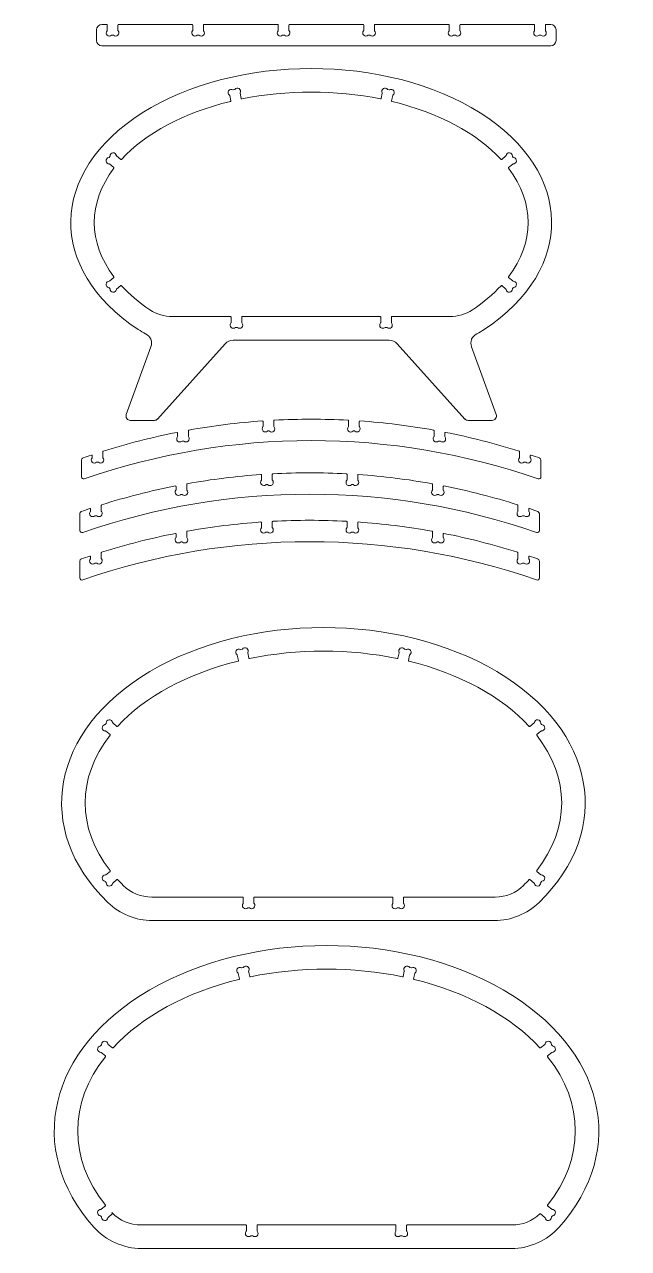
# Model space of a CAD drawing. Extents: x 18 to 584, y 32 to 1177.
import ezdxf

# ---------------------------------------------------------------- set-up
doc = ezdxf.new("R2010")
doc.units = 0
doc.header["$LTSCALE"] = 25.4
doc.header["$MEASUREMENT"] = 0
for name, color, linetype in [('CTH-21', 7, 'CONTINUOUS'), ('CTH-22', 7, 'CONTINUOUS'), ('CTH-23', 7, 'CONTINUOUS'), ('CTH-24', 7, 'CONTINUOUS'), ('CTH-25', 7, 'CONTINUOUS'), ('DEFAULT', 7, 'CONTINUOUS')]:
    doc.layers.add(name, color=color, linetype=linetype)

# ---------------------------------------------------------------- blocks, each defined once
blk = doc.blocks.new('SE1')
at = {"layer": 'CTH-21', "color": 7, "linetype": 'CONTINUOUS', "lineweight": 0}
for p, q in [((85.9, 1162), (85.9, 1172)), ((90.9, 1177), (95.4, 1177)), ((95.9, 1176.5), (95.9, 1171.4)), ((105.9, 1171.4), (105.9, 1176.5)), ((106.4, 1177), (175.4, 1177)), ((175.9, 1176.5), (175.9, 1171.4)), ((185.9, 1171.4), (185.9, 1176.5)), ((186.4, 1177), (255.4, 1177)), ((255.9, 1176.5), (255.9, 1171.4)), ((265.9, 1171.4), (265.9, 1176.5)), ((266.4, 1177), (335.4, 1177)), ((335.9, 1176.5), (335.9, 1171.4)), ((345.9, 1171.4), (345.9, 1176.5)), ((346.4, 1177), (415.4, 1177)), ((415.9, 1176.5), (415.9, 1171.4)), ((425.9, 1171.4), (425.9, 1176.5)), ((426.4, 1177), (495.4, 1177)), ((495.9, 1176.5), (495.9, 1171.4)), ((505.9, 1171.4), (505.9, 1176.5)), ((506.4, 1177), (510.9, 1177)), ((515.9, 1172), (515.9, 1162)), ((510.9, 1157), (90.9, 1157)), ((100.3, 1167), (101.4, 1167)), ((180.3, 1167), (181.4, 1167)), ((260.3, 1167), (261.4, 1167)), ((340.3, 1167), (341.4, 1167)), ((420.3, 1167), (421.4, 1167)), ((500.3, 1167), (501.4, 1167))]:
    blk.add_line(p, q, dxfattribs=at)
for centre, radius, start, end in [((90.9, 1172), 5, 90, 180), ((98, 1169.1), 3, 138.4994, 311.5006), ((95.4, 1176.5), 0.5, 0, 90), ((95.4, 1171.4), 0.5, 318.4994, 360), ((103.8, 1169.1), 3, 228.4994, 41.5006), ((106.4, 1176.5), 0.5, 90, 180), ((106.4, 1171.4), 0.5, 180, 221.5006), ((178, 1169.1), 3, 138.4994, 311.5006), ((175.4, 1176.5), 0.5, 0, 90), ((175.4, 1171.4), 0.5, 318.4994, 360), ((183.8, 1169.1), 3, 228.4994, 41.5006), ((186.4, 1176.5), 0.5, 90, 180), ((186.4, 1171.4), 0.5, 180, 221.5006), ((258, 1169.1), 3, 138.4994, 311.5006), ((255.4, 1176.5), 0.5, 0, 90), ((255.4, 1171.4), 0.5, 318.4994, 360), ((263.8, 1169.1), 3, 228.4994, 41.5006), ((266.4, 1176.5), 0.5, 90, 180), ((266.4, 1171.4), 0.5, 180, 221.5006), ((338, 1169.1), 3, 138.4994, 311.5006), ((335.4, 1176.5), 0.5, 0, 90), ((335.4, 1171.4), 0.5, 318.4994, 360), ((343.8, 1169.1), 3, 228.4994, 41.5006), ((346.4, 1176.5), 0.5, 90, 180), ((346.4, 1171.4), 0.5, 180, 221.5006), ((418, 1169.1), 3, 138.4994, 311.5006), ((415.4, 1176.5), 0.5, 0, 90), ((415.4, 1171.4), 0.5, 318.4994, 360), ((423.8, 1169.1), 3, 228.4994, 41.5006), ((426.4, 1176.5), 0.5, 90, 180), ((426.4, 1171.4), 0.5, 180, 221.5006), ((498, 1169.1), 3, 138.4994, 311.5006), ((495.4, 1176.5), 0.5, 0, 90), ((495.4, 1171.4), 0.5, 318.4994, 360), ((503.8, 1169.1), 3, 228.4994, 41.5006), ((506.4, 1176.5), 0.5, 90, 180), ((506.4, 1171.4), 0.5, 180, 221.5006), ((510.9, 1172), 5, 0, 90), ((90.9, 1162), 5, 180, 270), ((100.3, 1166.5), 0.5, 90, 131.5006), ((101.4, 1166.5), 0.5, 48.4994, 90), ((180.3, 1166.5), 0.5, 90, 131.5006), ((181.4, 1166.5), 0.5, 48.4994, 90), ((260.3, 1166.5), 0.5, 90, 131.5006), ((261.4, 1166.5), 0.5, 48.4994, 90), ((340.3, 1166.5), 0.5, 90, 131.5006), ((341.4, 1166.5), 0.5, 48.4994, 90), ((420.3, 1166.5), 0.5, 90, 131.5006), ((421.4, 1166.5), 0.5, 48.4994, 90), ((500.3, 1166.5), 0.5, 90, 131.5006), ((501.4, 1166.5), 0.5, 48.4994, 90), ((510.9, 1162), 5, 270, 360)]:
    blk.add_arc(centre, radius, start, end, dxfattribs=at)
blk = doc.blocks.new('SE3')
at = {"layer": 'CTH-22', "color": 7, "linetype": 'CONTINUOUS', "lineweight": 0}
for p, q in [((211.6, 1105.6), (210.5, 1110.6)), ((213.8, 1115.9), (214.9, 1116.1)), ((220.2, 1112.7), (221.3, 1107.8)), ((352.2, 1107.8), (353.3, 1112.7)), ((358.6, 1116.1), (359.7, 1115.9)), ((363.1, 1110.6), (362, 1105.6)), ((97.6, 1052.7), (98.3, 1053.6)), ((104.6, 1054.1), (108.5, 1050.8)), ((465.1, 1050.8), (469, 1054.1)), ((475.2, 1053.6), (475.9, 1052.7)), ((102.1, 1043.2), (98.2, 1046.4)), ((475.4, 1046.4), (471.5, 1043.2)), ((102.1, 940.4), (98.2, 937.2)), ((475.4, 937.2), (471.5, 940.4)), ((97.6, 930.9), (98.3, 930)), ((104.6, 929.5), (108.5, 932.8)), ((465.1, 932.8), (469, 929.5)), ((475.2, 930), (475.9, 930.9)), ((211.3, 903.8), (157, 903.8)), ((211.8, 898.2), (211.8, 903.3)), ((217.3, 893.8), (216.2, 893.8)), ((221.8, 903.3), (221.8, 898.2)), ((351.3, 903.8), (222.3, 903.8)), ((351.8, 898.2), (351.8, 903.3)), ((357.3, 893.8), (356.2, 893.8)), ((361.8, 903.3), (361.8, 898.2)), ((416.6, 903.8), (362.3, 903.8)), ((359.8, 881.8), (213.8, 881.8)), ((113.7, 812.2), (136.8, 875.5)), ((206.3, 878.5), (143, 808.1)), ((430.6, 808.1), (367.2, 878.5)), ((436.8, 875.5), (459.8, 812.2)), ((140, 806.8), (117.5, 806.8)), ((456.1, 806.8), (433.6, 806.8))]:
    blk.add_line(p, q, dxfattribs=at)
for centre, radius, start, end in [((212, 1113.3), 3, 60.9994, 234.0006), ((210, 1110.5), 0.5, 12.5, 54.0006), ((213.7, 1116.4), 0.5, 240.9994, 282.5), ((214.8, 1116.6), 0.5, 282.5, 324.0006), ((217.7, 1114.5), 3, 330.9994, 144.0006), ((220.7, 1112.8), 0.5, 150.9994, 192.5), ((355.9, 1114.5), 3, 35.9994, 209.0006), ((352.8, 1112.8), 0.5, 347.5, 29.0006), ((358.7, 1116.6), 0.5, 215.9994, 257.5), ((359.8, 1116.4), 0.5, 257.5, 299.0006), ((361.5, 1113.3), 3, 305.9994, 119.0006), ((363.6, 1110.5), 0.5, 125.9994, 167.5), ((211.1, 1105.5), 0.5, 283.5571, 12.5), ((221.8, 1107.9), 0.5, 192.5, 281.4573), ((351.8, 1107.9), 0.5, 258.5427, 347.5), ((362.5, 1105.5), 0.5, 167.5, 256.4429), ((98, 1053.9), 0.5, 320, 1.5006), ((101.5, 1054), 3, 8.4994, 181.5006), ((104.9, 1054.5), 0.5, 188.4994, 230), ((468.7, 1054.5), 0.5, 310, 351.5006), ((472.1, 1054), 3, 358.4994, 171.5006), ((475.6, 1053.9), 0.5, 178.4994, 220), ((97.8, 1049.6), 3, 98.4994, 271.5006), ((97.2, 1053), 0.5, 278.4994, 320), ((97.8, 1046.1), 0.5, 50, 91.5006), ((101.7, 1042.8), 0.5, 322.7626, 50), ((108.8, 1051.2), 0.5, 230, 317.3549), ((464.8, 1051.2), 0.5, 222.6451, 310), ((471.8, 1042.8), 0.5, 130, 217.2374), ((475.7, 1046.1), 0.5, 88.4994, 130), ((475.8, 1049.6), 3, 268.4994, 81.5006), ((476.3, 1053), 0.5, 220, 261.5006), ((101.7, 940.8), 0.5, 310, 37.2374), ((471.8, 940.8), 0.5, 142.7626, 230), ((97.8, 934), 3, 88.4994, 261.5006), ((97.2, 930.6), 0.5, 40, 81.5006), ((97.8, 937.5), 0.5, 268.4994, 310), ((98, 929.7), 0.5, 358.4994, 40), ((101.5, 929.6), 3, 178.4994, 351.5006), ((104.9, 929.1), 0.5, 130, 171.5006), ((108.8, 932.4), 0.5, 42.6451, 130), ((464.8, 932.4), 0.5, 50, 137.3549), ((468.7, 929.1), 0.5, 8.4994, 50), ((472.1, 929.6), 3, 188.4994, 1.5006), ((475.6, 929.7), 0.5, 140, 181.5006), ((475.7, 937.5), 0.5, 230, 271.5006), ((475.8, 934), 3, 278.4994, 91.5006), ((476.3, 930.6), 0.5, 98.4994, 140), ((157, 941.8), 38, 236.2577, 270), ((416.6, 941.8), 38, 270, 303.7423), ((213.9, 895.9), 3, 138.4994, 311.5006), ((211.3, 903.3), 0.5, 0, 90), ((211.3, 898.2), 0.5, 318.4994, 360), ((216.2, 893.3), 0.5, 90, 131.5006), ((217.3, 893.3), 0.5, 48.4994, 90), ((219.7, 895.9), 3, 228.4994, 41.5006), ((222.3, 903.3), 0.5, 90, 180), ((222.3, 898.2), 0.5, 180, 221.5006), ((353.9, 895.9), 3, 138.4994, 311.5006), ((351.3, 903.3), 0.5, 0, 90), ((351.3, 898.2), 0.5, 318.4994, 360), ((356.2, 893.3), 0.5, 90, 131.5006), ((357.3, 893.3), 0.5, 48.4994, 90), ((359.7, 895.9), 3, 228.4994, 41.5006), ((362.3, 903.3), 0.5, 90, 180), ((362.3, 898.2), 0.5, 180, 221.5006), ((158.1, 941.8), 60, 236.4535, 244.0096), ((127.4, 878.9), 10, 340, 64.0096), ((213.8, 871.8), 10, 90, 138), ((359.8, 871.8), 10, 42, 90), ((446.2, 878.9), 10, 115.9904, 200), ((415.5, 941.8), 60, 295.9904, 303.5465), ((117.5, 810.8), 4, 160, 270), ((140, 810.8), 4, 270, 318), ((433.6, 810.8), 4, 222, 270), ((456.1, 810.8), 4, 270, 20)]:
    blk.add_arc(centre, radius, start, end, dxfattribs=at)
for major_axis, ratio, start_param, end_param in [((225, 0), 0.64, -0.767708, 3.9093), ((-203, 0), 0.600985, 4.387125, 5.037652), ((-203, 0), 0.600985, 5.093954, 5.777653), ((-203, 0), 0.600985, 3.647125, 4.330824), ((203, 0), 0.600985, 2.713105, 3.57008), ((-203, 0), 0.600985, 2.713105, 3.57008), ((-203, 0), 0.600985, 0.505532, 0.73265), ((-203, 0), 0.600985, 2.408943, 2.63606)]:
    blk.add_ellipse((286.8, 991.8), major_axis=major_axis, ratio=ratio, start_param=start_param, end_param=end_param, dxfattribs=at)
blk = doc.blocks.new('SE5')
at = {"layer": 'CTH-23', "color": 7, "linetype": 'CONTINUOUS', "lineweight": 0}
for p, q in [((217.6, 587.3), (218.7, 582.3)), ((222.1, 592.8), (221, 592.6)), ((228.5, 584.5), (227.4, 589.4)), ((369.1, 589.4), (368, 584.5)), ((375.5, 592.6), (374.4, 592.8)), ((377.7, 582.3), (378.8, 587.3)), ((94.1, 522.6), (94.8, 523.4)), ((98.5, 513.1), (94.6, 516.3)), ((101.1, 524), (105, 520.7)), ((491.5, 520.7), (495.4, 524)), ((501.8, 516.3), (498, 513.1)), ((501.7, 523.4), (502.4, 522.6)), ((94.6, 381.9), (98.5, 385.1)), ((498, 385.1), (501.8, 381.9)), ((94.8, 374.8), (94.1, 375.6)), ((105, 377.5), (101.1, 374.2)), ((495.4, 374.2), (491.5, 377.5)), ((502.4, 375.6), (501.7, 374.8)), ((222.7, 361.1), (137.6, 361.1)), ((223.2, 355.5), (223.2, 360.6)), ((233.2, 360.6), (233.2, 355.5)), ((362.7, 361.1), (233.7, 361.1)), ((363.2, 355.5), (363.2, 360.6)), ((373.2, 360.6), (373.2, 355.5)), ((458.9, 361.1), (373.7, 361.1)), ((228.8, 351.1), (227.7, 351.1)), ((368.8, 351.1), (367.7, 351.1)), ((458.2, 339.1), (138.3, 339.1))]:
    blk.add_line(p, q, dxfattribs=at)
for centre, radius, start, end in [((219.2, 590), 3, 60.9994, 234.0006), ((217.1, 587.2), 0.5, 12.5, 54.0006), ((220.9, 593), 0.5, 240.9994, 282.5), ((222, 593.3), 0.5, 282.5, 324.0006), ((224.8, 591.2), 3, 330.9994, 144.0006), ((227.9, 589.5), 0.5, 150.9994, 192.5), ((229, 584.6), 0.5, 192.5, 281.7355), ((367.5, 584.6), 0.5, 258.2645, 347.5), ((371.7, 591.2), 3, 35.9994, 209.0006), ((368.6, 589.5), 0.5, 347.5, 29.0006), ((374.5, 593.3), 0.5, 215.9994, 257.5), ((375.6, 593), 0.5, 257.5, 299.0006), ((377.3, 590), 3, 305.9994, 119.0006), ((379.3, 587.2), 0.5, 125.9994, 167.5), ((218.2, 582.2), 0.5, 283.7281, 12.5), ((378.2, 582.2), 0.5, 167.5, 256.2719), ((97.9, 523.8), 3, 8.4994, 181.5006), ((498.6, 523.8), 3, 358.4994, 171.5006), ((94.2, 519.4), 3, 98.4994, 271.5006), ((93.7, 522.9), 0.5, 278.4994, 320), ((94.3, 515.9), 0.5, 50, 91.5006), ((94.4, 523.8), 0.5, 320, 1.5006), ((101.4, 524.4), 0.5, 188.4994, 230), ((105.3, 521.1), 0.5, 230, 317.4688), ((491.2, 521.1), 0.5, 222.5312, 310), ((495.1, 524.4), 0.5, 310, 351.5006), ((502, 523.8), 0.5, 178.4994, 220), ((502.2, 515.9), 0.5, 88.4994, 130), ((502.3, 519.4), 3, 268.4994, 81.5006), ((502.8, 522.9), 0.5, 220, 261.5006), ((98.2, 512.7), 0.5, 321.9924, 50), ((498.3, 512.7), 0.5, 130, 218.0076), ((94.2, 378.8), 3, 88.4994, 261.5006), ((94.3, 382.3), 0.5, 268.4994, 310), ((98.2, 385.5), 0.5, 310, 38.0076), ((498.3, 385.5), 0.5, 141.9924, 230), ((502.2, 382.3), 0.5, 230, 271.5006), ((502.3, 378.8), 3, 278.4994, 91.5006), ((93.7, 375.3), 0.5, 40, 81.5006), ((94.4, 374.5), 0.5, 358.4994, 40), ((97.9, 374.4), 3, 178.4994, 351.5006), ((101.4, 373.8), 0.5, 130, 171.5006), ((105.3, 377.1), 0.5, 42.5312, 130), ((137.6, 399.1), 38, 225.4192, 270), ((458.9, 399.1), 38, 270, 314.5808), ((491.2, 377.1), 0.5, 50, 137.4688), ((495.1, 373.8), 0.5, 8.4994, 50), ((498.6, 374.4), 3, 188.4994, 1.5006), ((502, 374.5), 0.5, 140, 181.5006), ((502.8, 375.3), 0.5, 98.4994, 140), ((138.3, 399.1), 60, 225.8178, 270), ((225.4, 353.2), 3, 138.4994, 311.5006), ((222.7, 360.6), 0.5, 0, 90), ((222.7, 355.5), 0.5, 318.4994, 360), ((231.1, 353.2), 3, 228.4994, 41.5006), ((233.7, 360.6), 0.5, 90, 180), ((233.7, 355.5), 0.5, 180, 221.5006), ((365.4, 353.2), 3, 138.4994, 311.5006), ((362.7, 360.6), 0.5, 0, 90), ((362.7, 355.5), 0.5, 318.4994, 360), ((371.1, 353.2), 3, 228.4994, 41.5006), ((373.7, 360.6), 0.5, 90, 180), ((373.7, 355.5), 0.5, 180, 221.5006), ((458.2, 399.1), 60, 270, 314.1822), ((227.7, 350.6), 0.5, 90, 131.5006), ((228.8, 350.6), 0.5, 48.4994, 90), ((367.7, 350.6), 0.5, 90, 131.5006), ((368.8, 350.6), 0.5, 48.4994, 90)]:
    blk.add_arc(centre, radius, start, end, dxfattribs=at)
for major_axis, ratio, start_param, end_param in [((245, 0), 0.669388, -0.603153, 3.744745), ((-223, 0), 0.636771, 4.39704, 5.027738), ((-223, 0), 0.636771, 5.078715, 5.754516), ((-223, 0), 0.636771, 3.670262, 4.346063), ((223, 0), 0.636771, 2.679838, 3.603347), ((-223, 0), 0.636771, 2.679838, 3.603347), ((-223, 0), 0.636771, 0.528669, 0.57367), ((-223, 0), 0.636771, 2.567923, 2.612923)]:
    blk.add_ellipse((298.2, 449.1), major_axis=major_axis, ratio=ratio, start_param=start_param, end_param=end_param, dxfattribs=at)
blk = doc.blocks.new('SE7')
at = {"layer": 'CTH-24', "color": 7, "linetype": 'CONTINUOUS', "lineweight": 0}
for p, q in [((219.6, 284.7), (218.5, 289.7)), ((221.9, 295), (223, 295.2)), ((228.2, 291.8), (229.3, 286.9)), ((372.8, 286.9), (373.9, 291.8)), ((379.2, 295.2), (380.3, 295)), ((383.7, 289.7), (382.6, 284.7)), ((89.7, 222), (90.4, 222.9)), ((96.7, 223.4), (100.7, 220.1)), ((501.5, 220.1), (505.5, 223.4)), ((511.7, 222.9), (512.5, 222)), ((94.2, 212.5), (90.3, 215.8)), ((511.9, 215.8), (508, 212.5)), ((90.3, 69.2), (94.2, 72.5)), ((508, 72.5), (511.9, 69.2)), ((90.4, 62.1), (89.7, 63)), ((100.6, 64.9), (96.7, 61.6)), ((100.3, 66), (100.7, 65.6)), ((505.5, 61.6), (501.5, 64.9)), ((512.5, 63), (511.7, 62.1)), ((225.6, 54.5), (127.6, 54.5)), ((226.1, 48.9), (226.1, 54)), ((236.1, 54), (236.1, 48.9)), ((365.6, 54.5), (236.6, 54.5)), ((366.1, 48.9), (366.1, 54)), ((376.1, 54), (376.1, 48.9)), ((474.7, 54.5), (376.6, 54.5)), ((231.7, 44.5), (230.5, 44.5)), ((371.7, 44.5), (370.5, 44.5)), ((474.1, 32.5), (128.1, 32.5))]:
    blk.add_line(p, q, dxfattribs=at)
for centre, radius, start, end in [((220.1, 292.4), 3, 60.9994, 234.0006), ((218, 289.6), 0.5, 12.5, 54.0006), ((221.8, 295.4), 0.5, 240.9994, 282.5), ((222.8, 295.7), 0.5, 282.5, 324.0006), ((225.7, 293.6), 3, 330.9994, 144.0006), ((228.7, 291.9), 0.5, 150.9994, 192.5), ((229.8, 287), 0.5, 192.5, 281.7868), ((372.4, 287), 0.5, 258.2132, 347.5), ((376.5, 293.6), 3, 35.9994, 209.0006), ((373.5, 291.9), 0.5, 347.5, 29.0006), ((379.3, 295.7), 0.5, 215.9994, 257.5), ((380.4, 295.4), 0.5, 257.5, 299.0006), ((382.1, 292.4), 3, 305.9994, 119.0006), ((384.2, 289.6), 0.5, 125.9994, 167.5), ((219.1, 284.6), 0.5, 283.7227, 12.5), ((383.1, 284.6), 0.5, 167.5, 256.2773), ((89.9, 218.9), 3, 98.4994, 271.5006), ((89.3, 222.3), 0.5, 278.4994, 320), ((90.1, 223.2), 0.5, 320, 1.5006), ((93.6, 223.3), 3, 8.4994, 181.5006), ((97, 223.8), 0.5, 188.4994, 230), ((101, 220.5), 0.5, 230, 317.3684), ((501.2, 220.5), 0.5, 222.6316, 310), ((505.2, 223.8), 0.5, 310, 351.5006), ((508.6, 223.3), 3, 358.4994, 171.5006), ((512.1, 223.2), 0.5, 178.4994, 220), ((512.3, 218.9), 3, 268.4994, 81.5006), ((512.8, 222.3), 0.5, 220, 261.5006), ((90, 215.4), 0.5, 50, 91.5006), ((93.8, 212.1), 0.5, 321.568, 50), ((508.4, 212.1), 0.5, 130, 218.432), ((512.2, 215.4), 0.5, 88.4994, 130), ((89.9, 66.1), 3, 88.4994, 261.5006), ((90, 69.6), 0.5, 268.4994, 310), ((93.8, 72.9), 0.5, 310, 38.432), ((508.4, 72.9), 0.5, 141.568, 230), ((512.2, 69.6), 0.5, 230, 271.5006), ((512.3, 66.1), 3, 278.4994, 91.5006), ((89.3, 62.6), 0.5, 40, 81.5006), ((90.1, 61.8), 0.5, 358.4994, 40), ((93.6, 61.7), 3, 178.4994, 351.5006), ((97, 61.2), 0.5, 130, 171.5006), ((127.6, 92.5), 38, 224.1083, 270), ((100.3, 65.3), 0.5, 310, 40.5651), ((474.7, 92.5), 38, 270, 313.4128), ((501.2, 64.5), 0.5, 50, 133.4128), ((505.2, 61.2), 0.5, 8.4994, 50), ((508.6, 61.7), 3, 188.4994, 1.5006), ((512.1, 61.8), 0.5, 140, 181.5006), ((512.8, 62.6), 0.5, 98.4994, 140), ((128.1, 92.5), 60, 221.7868, 270), ((228.2, 46.6), 3, 138.4994, 311.5006), ((225.6, 54), 0.5, 0, 90), ((225.6, 48.9), 0.5, 318.4994, 360), ((234, 46.6), 3, 228.4994, 41.5006), ((236.6, 54), 0.5, 90, 180), ((236.6, 48.9), 0.5, 180, 221.5006), ((368.2, 46.6), 3, 138.4994, 311.5006), ((365.6, 54), 0.5, 0, 90), ((365.6, 48.9), 0.5, 318.4994, 360), ((374, 46.6), 3, 228.4994, 41.5006), ((376.6, 54), 0.5, 90, 180), ((376.6, 48.9), 0.5, 180, 221.5006), ((474.1, 92.5), 60, 270, 318.2132), ((230.5, 44), 0.5, 90, 131.5006), ((231.7, 44), 0.5, 48.4994, 90), ((370.5, 44), 0.5, 90, 131.5006), ((371.7, 44), 0.5, 48.4994, 90)]:
    blk.add_arc(centre, radius, start, end, dxfattribs=at)
for major_axis, ratio, start_param, end_param in [((254.8, 0), 0.680079, -0.546119, 3.687711), ((-232.8, 0), 0.649839, 4.401678, 5.0231), ((-232.8, 0), 0.649839, 5.07184, 5.744075), ((-232.8, 0), 0.649839, 3.680703, 4.352938), ((232.8, 0), 0.649839, 2.665506, 3.617679), ((-232.8, 0), 0.649839, 2.665506, 3.617679)]:
    blk.add_ellipse((301.1, 142.5), major_axis=major_axis, ratio=ratio, start_param=start_param, end_param=end_param, dxfattribs=at)
blk = doc.blocks.new('SE9')
at = {"layer": 'CTH-25', "color": 7, "linetype": 'CONTINUOUS', "lineweight": 0}
for p, q in [((240.3, 751.2), (240.3, 755.6)), ((250.3, 756.3), (250.3, 751.2)), ((320.3, 751.2), (320.3, 756.3)), ((330.3, 755.6), (330.3, 751.2)), ((160.3, 741.9), (160.3, 744.9)), ((170.3, 747), (170.3, 741.9)), ((245.9, 746.8), (244.8, 746.8)), ((325.9, 746.8), (324.8, 746.8)), ((400.3, 741.9), (400.3, 747)), ((410.3, 744.9), (410.3, 741.9)), ((165.9, 737.4), (164.8, 737.4)), ((405.9, 737.4), (404.8, 737.4)), ((80.3, 722.1), (80.3, 723.8)), ((90.3, 727.3), (90.3, 722.1)), ((480.3, 722.1), (480.3, 727.3)), ((490.3, 723.8), (490.3, 722.1)), ((70.3, 703.9), (70.3, 719.6)), ((85.9, 717.7), (84.8, 717.7)), ((485.9, 717.7), (484.8, 717.7)), ((500.3, 719.6), (500.3, 703.9))]:
    blk.add_line(p, q, dxfattribs=at)
for centre, radius, start, end in [((285.3, 109), 648.8, 94.0248, 100.1735), ((239.8, 755.6), 0.5, 0, 94.0248), ((250.8, 756.3), 0.5, 93.0507, 180), ((285.3, 109), 648.8, 86.9493, 93.0507), ((319.8, 756.3), 0.5, 0, 86.9493), ((330.8, 755.6), 0.5, 85.9752, 180), ((285.3, 109), 648.8, 79.8265, 85.9752), ((285.3, 109), 648.8, 101.1628, 107.4599), ((159.8, 744.9), 0.5, 0, 101.1628), ((170.8, 747), 0.5, 100.1735, 180), ((242.4, 748.9), 3, 138.4994, 311.5006), ((239.8, 751.2), 0.5, 318.4994, 360), ((244.8, 746.3), 0.5, 90, 131.5006), ((245.9, 746.3), 0.5, 46.6484, 90), ((248.3, 748.8), 3, 226.6484, 43.3516), ((250.8, 751.2), 0.5, 180, 223.3516), ((322.4, 748.8), 3, 136.6484, 313.3516), ((319.8, 751.2), 0.5, 316.6484, 360), ((324.8, 746.3), 0.5, 90, 133.3516), ((325.9, 746.3), 0.5, 48.4994, 90), ((328.2, 748.9), 3, 228.4994, 41.5006), ((330.8, 751.2), 0.5, 180, 221.5006), ((399.8, 747), 0.5, 0, 79.8265), ((410.8, 744.9), 0.5, 78.8372, 180), ((285.3, 109), 648.8, 72.5401, 78.8372), ((285.3, 89), 648.8, 70.8941, 109.1059), ((162.4, 739.6), 3, 138.4994, 311.5006), ((159.8, 741.9), 0.5, 318.4994, 360), ((164.8, 736.9), 0.5, 90, 131.5006), ((165.9, 736.9), 0.5, 48.4994, 90), ((168.2, 739.6), 3, 228.4994, 41.5006), ((170.8, 741.9), 0.5, 180, 221.5006), ((402.4, 739.6), 3, 138.4994, 311.5006), ((399.8, 741.9), 0.5, 318.4994, 360), ((404.8, 736.9), 0.5, 90, 131.5006), ((405.9, 736.9), 0.5, 48.4994, 90), ((408.2, 739.6), 3, 228.4994, 41.5006), ((410.8, 741.9), 0.5, 180, 221.5006), ((72.3, 719.6), 2, 109.2287, 180), ((285.3, 109), 648.8, 108.482, 109.2287), ((82.4, 719.8), 3, 138.4994, 311.5006), ((79.8, 723.8), 0.5, 0, 108.482), ((79.8, 722.1), 0.5, 318.4994, 360), ((88.2, 719.8), 3, 228.4994, 41.5006), ((90.8, 727.3), 0.5, 107.4599, 180), ((90.8, 722.1), 0.5, 180, 221.5006), ((482.4, 719.8), 3, 138.4994, 311.5006), ((479.8, 727.3), 0.5, 0, 72.5401), ((479.8, 722.1), 0.5, 318.4994, 360), ((488.2, 719.8), 3, 228.4994, 41.5006), ((490.8, 723.8), 0.5, 71.518, 180), ((490.8, 722.1), 0.5, 180, 221.5006), ((285.3, 109), 648.8, 70.7713, 71.518), ((498.3, 719.6), 2, 0, 70.7713), ((84.8, 717.2), 0.5, 90, 131.5006), ((85.9, 717.2), 0.5, 48.4994, 90), ((484.8, 717.2), 0.5, 90, 131.5006), ((485.9, 717.2), 0.5, 48.4994, 90), ((72.3, 703.9), 2, 180, 289.1059), ((498.3, 703.9), 2, 250.8941, 360)]:
    blk.add_arc(centre, radius, start, end, dxfattribs=at)
blk = doc.blocks.new('SE11')
at = {"layer": 'CTH-25', "color": 7, "linetype": 'CONTINUOUS', "lineweight": 0}
for p, q in [((241.8, 801.3), (241.8, 805.7)), ((251.8, 806.4), (251.8, 801.3)), ((321.8, 801.3), (321.8, 806.4)), ((331.8, 805.7), (331.8, 801.3)), ((161.8, 792), (161.8, 795)), ((171.8, 797.1), (171.8, 792)), ((247.3, 796.9), (246.2, 796.9)), ((327.3, 796.9), (326.2, 796.9)), ((401.8, 792), (401.8, 797.1)), ((411.8, 795), (411.8, 792)), ((167.3, 787.5), (166.2, 787.5)), ((407.3, 787.5), (406.2, 787.5)), ((71.8, 754), (71.8, 769.7)), ((81.8, 772.2), (81.8, 773.9)), ((87.3, 767.8), (86.2, 767.8)), ((91.8, 777.4), (91.8, 772.2)), ((481.8, 772.2), (481.8, 777.4)), ((487.3, 767.8), (486.2, 767.8)), ((491.8, 773.9), (491.8, 772.2)), ((501.8, 769.7), (501.8, 754))]:
    blk.add_line(p, q, dxfattribs=at)
for centre, radius, start, end in [((286.8, 159.1), 648.8, 94.0248, 100.1735), ((241.3, 805.7), 0.5, 0, 94.0248), ((241.3, 801.3), 0.5, 318.4994, 360), ((252.3, 806.4), 0.5, 93.0507, 180), ((252.3, 801.3), 0.5, 180, 223.3516), ((286.8, 159.1), 648.8, 86.9493, 93.0507), ((321.3, 806.4), 0.5, 0, 86.9493), ((321.3, 801.3), 0.5, 316.6484, 360), ((332.3, 805.7), 0.5, 85.9752, 180), ((332.3, 801.3), 0.5, 180, 221.5006), ((286.8, 159.1), 648.8, 79.8265, 85.9752), ((286.8, 159.1), 648.8, 101.1628, 107.4599), ((163.9, 789.6), 3, 138.4994, 311.5006), ((161.3, 795), 0.5, 0, 101.1628), ((161.3, 792), 0.5, 318.4994, 360), ((169.6, 789.6), 3, 228.4994, 41.5006), ((172.3, 797.1), 0.5, 100.1735, 180), ((172.3, 792), 0.5, 180, 221.5006), ((243.9, 799), 3, 138.4994, 311.5006), ((246.2, 796.4), 0.5, 90, 131.5006), ((247.3, 796.4), 0.5, 46.6484, 90), ((249.7, 798.9), 3, 226.6484, 43.3516), ((323.8, 798.9), 3, 136.6484, 313.3516), ((326.2, 796.4), 0.5, 90, 133.3516), ((327.3, 796.4), 0.5, 48.4994, 90), ((329.6, 799), 3, 228.4994, 41.5006), ((403.9, 789.6), 3, 138.4994, 311.5006), ((401.3, 797.1), 0.5, 0, 79.8265), ((401.3, 792), 0.5, 318.4994, 360), ((409.6, 789.6), 3, 228.4994, 41.5006), ((412.3, 795), 0.5, 78.8372, 180), ((412.3, 792), 0.5, 180, 221.5006), ((286.8, 159.1), 648.8, 72.5401, 78.8372), ((286.8, 139.1), 648.8, 70.8941, 109.1059), ((166.2, 787), 0.5, 90, 131.5006), ((167.3, 787), 0.5, 48.4994, 90), ((406.2, 787), 0.5, 90, 131.5006), ((407.3, 787), 0.5, 48.4994, 90), ((73.8, 769.7), 2, 109.2287, 180), ((286.8, 159.1), 648.8, 108.482, 109.2287), ((83.9, 769.9), 3, 138.4994, 311.5006), ((81.3, 773.9), 0.5, 0, 108.482), ((81.3, 772.2), 0.5, 318.4994, 360), ((86.2, 767.3), 0.5, 90, 131.5006), ((87.3, 767.3), 0.5, 48.4994, 90), ((89.6, 769.9), 3, 228.4994, 41.5006), ((92.3, 777.4), 0.5, 107.4599, 180), ((92.3, 772.2), 0.5, 180, 221.5006), ((483.9, 769.9), 3, 138.4994, 311.5006), ((481.3, 777.4), 0.5, 0, 72.5401), ((481.3, 772.2), 0.5, 318.4994, 360), ((486.2, 767.3), 0.5, 90, 131.5006), ((487.3, 767.3), 0.5, 48.4994, 90), ((489.6, 769.9), 3, 228.4994, 41.5006), ((492.3, 773.9), 0.5, 71.518, 180), ((492.3, 772.2), 0.5, 180, 221.5006), ((286.8, 159.1), 648.8, 70.7713, 71.518), ((499.8, 769.7), 2, 0, 70.7713), ((73.8, 754), 2, 180, 289.1059), ((499.8, 754), 2, 250.8941, 360)]:
    blk.add_arc(centre, radius, start, end, dxfattribs=at)
blk = doc.blocks.new('SE13')
at = {"layer": 'CTH-25', "color": 7, "linetype": 'CONTINUOUS', "lineweight": 0}
for p, q in [((240.3, 706.8), (240.3, 711.2)), ((250.3, 711.9), (250.3, 706.8)), ((320.3, 706.8), (320.3, 711.9)), ((330.3, 711.2), (330.3, 706.8)), ((160.3, 697.5), (160.3, 700.6)), ((170.3, 702.6), (170.3, 697.5)), ((245.9, 702.4), (244.8, 702.4)), ((325.9, 702.4), (324.8, 702.4)), ((400.3, 697.5), (400.3, 702.6)), ((410.3, 700.6), (410.3, 697.5)), ((165.9, 693.1), (164.8, 693.1)), ((405.9, 693.1), (404.8, 693.1)), ((70.3, 659.5), (70.3, 675.3)), ((80.3, 677.8), (80.3, 679.4)), ((90.3, 683), (90.3, 677.8)), ((480.3, 677.8), (480.3, 683)), ((490.3, 679.4), (490.3, 677.8)), ((500.3, 675.3), (500.3, 659.5)), ((85.9, 673.3), (84.8, 673.3)), ((485.9, 673.3), (484.8, 673.3))]:
    blk.add_line(p, q, dxfattribs=at)
for centre, radius, start, end in [((285.3, 64.6), 648.8, 94.0248, 100.1735), ((239.8, 711.2), 0.5, 0, 94.0248), ((250.8, 711.9), 0.5, 93.0507, 180), ((285.3, 64.6), 648.8, 86.9493, 93.0507), ((319.8, 711.9), 0.5, 0, 86.9493), ((330.8, 711.2), 0.5, 85.9752, 180), ((285.3, 64.6), 648.8, 79.8265, 85.9752), ((285.3, 64.6), 648.8, 101.1628, 107.4599), ((159.8, 700.6), 0.5, 0, 101.1628), ((170.8, 702.6), 0.5, 100.1735, 180), ((242.4, 704.5), 3, 138.4994, 311.5006), ((239.8, 706.8), 0.5, 318.4994, 360), ((244.8, 701.9), 0.5, 90, 131.5006), ((245.9, 701.9), 0.5, 46.6484, 90), ((248.3, 704.4), 3, 226.6484, 43.3516), ((250.8, 706.8), 0.5, 180, 223.3516), ((322.4, 704.4), 3, 136.6484, 313.3516), ((319.8, 706.8), 0.5, 316.6484, 360), ((324.8, 701.9), 0.5, 90, 133.3516), ((325.9, 701.9), 0.5, 48.4994, 90), ((328.2, 704.5), 3, 228.4994, 41.5006), ((330.8, 706.8), 0.5, 180, 221.5006), ((399.8, 702.6), 0.5, 0, 79.8265), ((410.8, 700.6), 0.5, 78.8372, 180), ((285.3, 64.6), 648.8, 72.5401, 78.8372), ((285.3, 44.6), 648.8, 70.8941, 109.1059), ((162.4, 695.2), 3, 138.4994, 311.5006), ((159.8, 697.5), 0.5, 318.4994, 360), ((164.8, 692.6), 0.5, 90, 131.5006), ((165.9, 692.6), 0.5, 48.4994, 90), ((168.2, 695.2), 3, 228.4994, 41.5006), ((170.8, 697.5), 0.5, 180, 221.5006), ((402.4, 695.2), 3, 138.4994, 311.5006), ((399.8, 697.5), 0.5, 318.4994, 360), ((404.8, 692.6), 0.5, 90, 131.5006), ((405.9, 692.6), 0.5, 48.4994, 90), ((408.2, 695.2), 3, 228.4994, 41.5006), ((410.8, 697.5), 0.5, 180, 221.5006), ((72.3, 675.3), 2, 109.2287, 180), ((285.3, 64.6), 648.8, 108.482, 109.2287), ((82.4, 675.5), 3, 138.4994, 311.5006), ((79.8, 679.4), 0.5, 0, 108.482), ((79.8, 677.8), 0.5, 318.4994, 360), ((88.2, 675.5), 3, 228.4994, 41.5006), ((90.8, 683), 0.5, 107.4599, 180), ((90.8, 677.8), 0.5, 180, 221.5006), ((482.4, 675.5), 3, 138.4994, 311.5006), ((479.8, 683), 0.5, 0, 72.5401), ((479.8, 677.8), 0.5, 318.4994, 360), ((488.2, 675.5), 3, 228.4994, 41.5006), ((490.8, 679.4), 0.5, 71.518, 180), ((490.8, 677.8), 0.5, 180, 221.5006), ((285.3, 64.6), 648.8, 70.7713, 71.518), ((498.3, 675.3), 2, 0, 70.7713), ((84.8, 672.8), 0.5, 90, 131.5006), ((85.9, 672.8), 0.5, 48.4994, 90), ((484.8, 672.8), 0.5, 90, 131.5006), ((485.9, 672.8), 0.5, 48.4994, 90), ((72.3, 659.5), 2, 180, 289.1059), ((498.3, 659.5), 2, 250.8941, 360)]:
    blk.add_arc(centre, radius, start, end, dxfattribs=at)

msp = doc.modelspace()

# ---------------------------------------------------------------- block references
at = {"layer": 'DEFAULT', "color": 0, "lineweight": 0}
for name in ['SE1', 'SE3', 'SE11', 'SE9', 'SE13', 'SE5', 'SE7']:
    msp.add_blockref(name, (0, 0), dxfattribs=at).dxf.unprotected_set("ltscale", 0)

doc.saveas('drawing.dxf')
